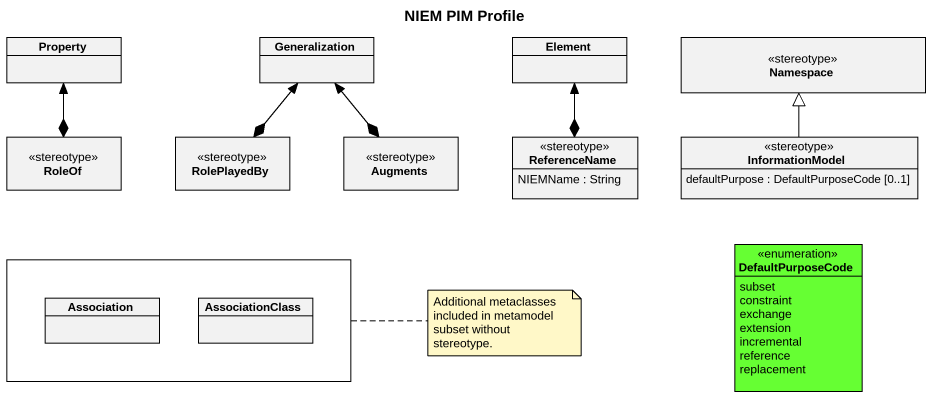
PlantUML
@startuml
title NIEM PIM Profile
hide circle
hide empty members
class Property
class Generalization
class Element
class "Namespace" as Namespace_ <<stereotype>>
class RoleOf <<stereotype>>
class RolePlayedBy <<stereotype>>
class Augments <<stereotype>>
class ReferenceName <<stereotype>> {
  NIEMName : String
}
class InformationModel <<stereotype>> {
  defaultPurpose : DefaultPurposeCode [0..1]
}
rectangle " " as rectangle1 {
  class Association
  class AssociationClass
}
enum DefaultPurposeCode #66FF33 {
  subset
  constraint
  exchange
  extension
  incremental
  reference
  replacement
}
RoleOf *-up-> Property
RolePlayedBy *-up-> Generalization
Augments *-up-> Generalization
ReferenceName *-up-> Element
InformationModel -up-|> Namespace_
note right of rectangle1 : Additional metaclasses included in metamodel subset without stereotype.
@enduml
